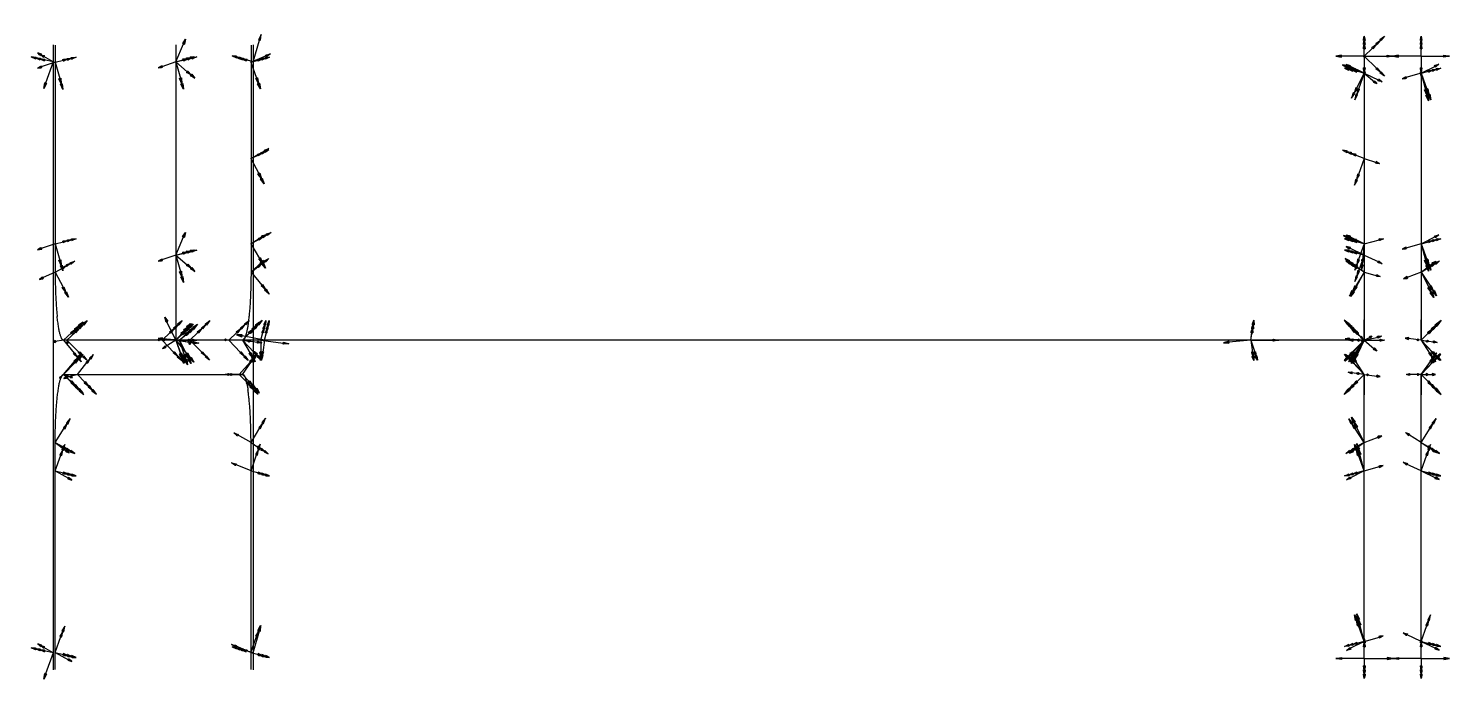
# Model space of a CAD drawing. Header units: millimetres. Extents: x -10382 to 13, y -147 to 180.
# Drawn here: x -10382 to -9881, y -113 to 116 of the extents above; entities that cross this region are included whole.
import ezdxf

# ---------------------------------------------------------------- set-up
doc = ezdxf.new("R2010")
doc.units = ezdxf.units.MM
for name, color, linetype in [('AutoDetect_10_32', 1, 'Continuous'), ('AutoDetect_10_33', 1, 'Continuous'), ('AutoDetect_10_45', 1, 'Continuous'), ('AutoDetect_10_54', 1, 'Continuous'), ('AutoDetect_11_49', 1, 'Continuous'), ('AutoDetect_12_40', 1, 'Continuous'), ('AutoDetect_13_28', 1, 'Continuous'), ('AutoDetect_13_29', 1, 'Continuous'), ('AutoDetect_13_43', 1, 'Continuous'), ('AutoDetect_13_52', 1, 'Continuous'), ('AutoDetect_14_27', 1, 'Continuous'), ('AutoDetect_14_42', 1, 'Continuous'), ('AutoDetect_14_51', 1, 'Continuous'), ('AutoDetect_17_35', 1, 'Continuous'), ('AutoDetect_17_38', 1, 'Continuous'), ('AutoDetect_17_47', 1, 'Continuous'), ('AutoDetect_18_34', 1, 'Continuous'), ('AutoDetect_18_37', 1, 'Continuous'), ('AutoDetect_18_46', 1, 'Continuous'), ('AutoDetect_24_31', 1, 'Continuous'), ('AutoDetect_25_30', 1, 'Continuous'), ('AutoDetect_42_53', 1, 'Continuous'), ('AutoDetect_43_44', 1, 'Continuous'), ('AutoDetect_44_50', 1, 'Continuous'), ('AutoDetect_45_41', 1, 'Continuous'), ('AutoDetect_9_36', 1, 'Continuous'), ('AutoDetect_9_39', 1, 'Continuous'), ('AutoDetect_9_48', 1, 'Continuous'), ('Rippe_ID_GUID_25C232F6_C413_4aef_BCF9_8C414AE4362A', 1, 'Continuous')]:
    doc.layers.add(name, color=color, linetype=linetype)

# ---------------------------------------------------------------- blocks, each defined once
blk = doc.blocks.new('Kontrollpunkt')
at = {"color": 0}
for q in [(0, 6), (8, 0), (0, 0, 4)]:
    blk.add_line((0, 0), q, dxfattribs=at)
for points in [[(0.25, 8, -0.25), (-0.25, 8, -0.25), (-0.25, 8, 0.25), (0, 10, 0), (-0.25, 8, -0.25), (0.25, 8, 0.25), (0, 10, 0), (0.25, 8, -0.25), (0.25, 8, 0.25), (-0.25, 8, 0.25)], [(0.25, 6, -0.25), (-0.25, 6, -0.25), (-0.25, 6, 0.25), (0, 8, 0), (-0.25, 6, -0.25), (0.25, 6, 0.25), (0, 8, 0), (0.25, 6, -0.25), (0.25, 6, 0.25), (-0.25, 6, 0.25)], [(0.25, 0.25, 4), (-0.25, 0.25, 4), (-0.25, -0.25, 4), (0, 0, 6), (-0.25, 0.25, 4), (0.25, -0.25, 4), (0, 0, 6), (0.25, 0.25, 4), (0.25, -0.25, 4), (-0.25, -0.25, 4)], [(0.25, 0.25, 6), (-0.25, 0.25, 6), (-0.25, -0.25, 6), (0, 0, 8), (-0.25, 0.25, 6), (0.25, -0.25, 6), (0, 0, 8), (0.25, 0.25, 6), (0.25, -0.25, 6), (-0.25, -0.25, 6)], [(0.25, 0.25, 8), (-0.25, 0.25, 8), (-0.25, -0.25, 8), (0, 0, 10), (-0.25, 0.25, 8), (0.25, -0.25, 8), (0, 0, 10), (0.25, 0.25, 8), (0.25, -0.25, 8), (-0.25, -0.25, 8)], [(8, 0.25, -0.25), (8, 0.25, 0.25), (8, -0.25, 0.25), (10, 0, 0), (8, 0.25, 0.25), (8, -0.25, -0.25), (10, 0, 0), (8, 0.25, -0.25), (8, -0.25, -0.25), (8, -0.25, 0.25)]]:
    blk.add_polyline3d(points, dxfattribs=at)

msp = doc.modelspace()

# ---------------------------------------------------------------- linework, layer by layer
at = {"layer": 'AutoDetect_10_32', "color": 1}
msp.add_line((-10306.9, 6, 107), (-10329.19, 6, -74.57), dxfattribs=at)
msp.add_rational_spline([(-10305.03, 11.47, 122.26), (-10305.84, 6, 115.61), (-10306.9, 6, 107)], [0.983348647737, 0.933394590947, 1], degree=2, dxfattribs=at)
at = {"layer": 'AutoDetect_10_33', "color": 1}
msp.add_line((-10330.42, 6, -84.57), (-10370.01, 6, -407), dxfattribs=at)
msp.add_rational_spline([(-10370.01, 6, -407), (-10371.37, 6, -418.05), (-10372.25, 14.4, -425.24)], [1, 0.839824021081, 0.854840519105], degree=2, dxfattribs=at)
at = {"layer": 'AutoDetect_10_45', "color": 1}
msp.add_line((-10303.95, 109.9, 131), (-10303.95, 30, 131), dxfattribs=at)
msp.add_rational_spline([(-10303.95, 30, 131), (-10303.95, 20.06, 131), (-10304.82, 13.03, 123.97), (-10304.92, 12.21, 123.15), (-10305.03, 11.47, 122.26)], [1, 0.923879532511, 1, 0.990484941564, 0.983348647737], degree=2, knots=[-0.8835729, -0.8835729, -0.8835729, -0.0981748, -0.0981748, 0, 0, 0], dxfattribs=at)
at = {"layer": 'AutoDetect_10_54', "color": 1}
msp.add_line((-10372.96, 109.9, -431), (-10372.96, 30, -431), dxfattribs=at)
msp.add_rational_spline([(-10372.96, 30, -431), (-10372.96, 21.13, -431), (-10372.25, 14.4, -425.24)], [1, 0.867282760325, 0.854840519105], degree=2, dxfattribs=at)
at = {"layer": 'AutoDetect_11_49', "color": 1}
msp.add_line((-10303.19, 110, 137.1), (-10303.19, -110, 137.1), dxfattribs=at)
at = {"layer": 'AutoDetect_12_40', "color": 1}
msp.add_line((-10373.71, 110, -437.1), (-10373.71, -110, -437.1), dxfattribs=at)
at = {"layer": 'AutoDetect_13_28', "color": 1}
msp.add_line((-9911.69, 6, 106.5), (-9911.69, 6, -75), dxfattribs=at)
at = {"layer": 'AutoDetect_13_28', "color": 1, "extrusion": (1, 0, 0)}
for start, end in [(134.4033, 178.8065), (178.8065, 180)]:
    msp.add_arc((30, 106.5, -9911.69), 24, start, end, dxfattribs=at)
at = {"layer": 'AutoDetect_13_29', "color": 1}
msp.add_line((-9911.69, 6, -85), (-9911.69, 6, -406.5), dxfattribs=at)
at = {"layer": 'AutoDetect_13_29', "color": 1, "extrusion": (1, 0, 0)}
for start, end in [(181.1935, 225.5967), (180, 181.1935)]:
    msp.add_arc((30, -406.5, -9911.69), 24, start, end, dxfattribs=at)
at = {"layer": 'AutoDetect_13_43', "color": 1}
msp.add_line((-9911.69, 106, 130.5), (-9911.69, 30, 130.5), dxfattribs=at)
at = {"layer": 'AutoDetect_13_43', "color": 1, "extrusion": (1, 0, 0)}
msp.add_arc((30, 106.5, -9911.69), 24, 90, 134.4033, dxfattribs=at)
at = {"layer": 'AutoDetect_13_52', "color": 1}
msp.add_line((-9911.69, 106, -430.5), (-9911.69, 30, -430.5), dxfattribs=at)
at = {"layer": 'AutoDetect_13_52', "color": 1, "extrusion": (-1, 0, 0)}
msp.add_arc((-30, -406.5, 9911.69), 24, 270, 314.4033, dxfattribs=at)
at = {"layer": 'AutoDetect_14_27', "color": 1}
msp.add_line((-9891.69, 6, -406.5), (-9891.69, 6, 106.5), dxfattribs=at)
at = {"layer": 'AutoDetect_14_27', "color": 1, "extrusion": (-1, 0, 0)}
for centre, start, end in [((-30, 106.5, 9891.69), 1.1935, 45.5967), ((-30, -406.5, 9891.69), 314.4033, 358.8065), ((-30, 106.5, 9891.69), 0, 1.1935), ((-30, -406.5, 9891.69), 358.8065, 0)]:
    msp.add_arc(centre, 24, start, end, dxfattribs=at)
at = {"layer": 'AutoDetect_14_42', "color": 1}
msp.add_line((-9891.69, 106, 130.5), (-9891.69, 30, 130.5), dxfattribs=at)
at = {"layer": 'AutoDetect_14_42', "color": 1, "extrusion": (1, 0, 0)}
msp.add_arc((30, 106.5, -9891.69), 24, 90, 134.4033, dxfattribs=at)
at = {"layer": 'AutoDetect_14_51', "color": 1}
msp.add_line((-9891.69, 106, -430.5), (-9891.69, 30, -430.5), dxfattribs=at)
at = {"layer": 'AutoDetect_14_51', "color": 1, "extrusion": (-1, 0, 0)}
msp.add_arc((-30, -406.5, 9891.69), 24, 270, 314.4033, dxfattribs=at)
at = {"layer": 'AutoDetect_17_35', "color": 1}
msp.add_line((-9911.69, -6, -406.5), (-9911.69, -6, 106.5), dxfattribs=at)
at = {"layer": 'AutoDetect_17_35', "color": 1, "extrusion": (1, 0, 0)}
for centre, start, end in [((-30, 106.5, -9911.69), 0, 1.1935), ((-30, -406.5, -9911.69), 358.8065, 0), ((-30, 106.5, -9911.69), 1.1935, 45.5967), ((-30, -406.5, -9911.69), 314.4033, 358.8065)]:
    msp.add_arc(centre, 24, start, end, dxfattribs=at)
at = {"layer": 'AutoDetect_17_38', "color": 1}
msp.add_line((-9911.69, -106, 130.5), (-9911.69, -30, 130.5), dxfattribs=at)
at = {"layer": 'AutoDetect_17_38', "color": 1, "extrusion": (-1, 0, 0)}
msp.add_arc((30, 106.5, 9911.69), 24, 90, 134.4033, dxfattribs=at)
at = {"layer": 'AutoDetect_17_47', "color": 1}
msp.add_line((-9911.69, -106, -430.5), (-9911.69, -30, -430.5), dxfattribs=at)
at = {"layer": 'AutoDetect_17_47', "color": 1, "extrusion": (1, 0, 0)}
msp.add_arc((-30, -406.5, -9911.69), 24, 270, 314.4033, dxfattribs=at)
at = {"layer": 'AutoDetect_18_34', "color": 1}
msp.add_line((-9891.69, -6, 106.5), (-9891.69, -6, -406.5), dxfattribs=at)
at = {"layer": 'AutoDetect_18_34', "color": 1, "extrusion": (-1, 0, 0)}
for centre, start, end in [((30, -406.5, 9891.69), 180, 181.1935), ((30, 106.5, 9891.69), 178.8065, 180), ((30, -406.5, 9891.69), 181.1935, 225.5967), ((30, 106.5, 9891.69), 134.4033, 178.8065)]:
    msp.add_arc(centre, 24, start, end, dxfattribs=at)
at = {"layer": 'AutoDetect_18_37', "color": 1}
msp.add_line((-9891.69, -106, 130.5), (-9891.69, -30, 130.5), dxfattribs=at)
at = {"layer": 'AutoDetect_18_37', "color": 1, "extrusion": (-1, 0, 0)}
msp.add_arc((30, 106.5, 9891.69), 24, 90, 134.4033, dxfattribs=at)
at = {"layer": 'AutoDetect_18_46', "color": 1}
msp.add_line((-9891.69, -106, -430.5), (-9891.69, -30, -430.5), dxfattribs=at)
at = {"layer": 'AutoDetect_18_46', "color": 1, "extrusion": (1, 0, 0)}
msp.add_arc((-30, -406.5, -9891.69), 24, 270, 314.4033, dxfattribs=at)
at = {"layer": 'AutoDetect_24_31', "color": 1}
msp.add_line((-9911.69, 6, -85), (-10330.47, 6, -85), dxfattribs=at)
at = {"layer": 'AutoDetect_25_30', "color": 1}
msp.add_line((-9911.69, 6, -75), (-10329.25, 6, -75), dxfattribs=at)
at = {"layer": 'AutoDetect_42_53', "color": 1}
msp.add_line((-10330.47, 110, -75), (-10330.47, 6, -75), dxfattribs=at)
at = {"layer": 'AutoDetect_43_44', "color": 1}
msp.add_line((-10330.47, 110, -85), (-10330.47, 6, -85), dxfattribs=at)
at = {"layer": 'AutoDetect_44_50', "color": 1}
msp.add_line((-9911.69, 106, -75), (-9911.69, 6, -75), dxfattribs=at)
at = {"layer": 'AutoDetect_45_41', "color": 1}
msp.add_line((-9911.69, 106, -85), (-9911.69, 6, -85), dxfattribs=at)
at = {"layer": 'AutoDetect_9_36', "color": 1}
msp.add_line((-10370.01, -6, -407), (-10306.9, -6, 107), dxfattribs=at)
for points, weights in [([(-10372.25, -14.4, -425.24), (-10371.37, -6, -418.05), (-10370.01, -6, -407)], [0.854840519105, 0.839824021081, 1]), ([(-10306.9, -6, 107), (-10305.84, -6, 115.61), (-10305.03, -11.47, 122.26)], [1, 0.933394590947, 0.983348647737])]:
    msp.add_rational_spline(points, weights, degree=2, dxfattribs=at)
at = {"layer": 'AutoDetect_9_39', "color": 1}
msp.add_line((-10303.95, -109.9, 131), (-10303.95, -30, 131), dxfattribs=at)
msp.add_rational_spline([(-10303.95, -30, 131), (-10303.95, -20.06, 131), (-10304.82, -13.03, 123.97), (-10304.92, -12.21, 123.15), (-10305.03, -11.47, 122.26)], [1, 0.923879532511, 1, 0.990484941564, 0.983348647737], degree=2, knots=[-3.1415927, -3.1415927, -3.1415927, -2.3561945, -2.3561945, -2.2580197, -2.2580197, -2.2580197], dxfattribs=at)
at = {"layer": 'AutoDetect_9_48', "color": 1}
msp.add_line((-10372.96, -109.9, -431), (-10372.96, -30, -431), dxfattribs=at)
msp.add_rational_spline([(-10372.96, -30, -431), (-10372.96, -21.13, -431), (-10372.25, -14.4, -425.24)], [1, 0.867282760325, 0.854840519105], degree=2, dxfattribs=at)

# ---------------------------------------------------------------- block references
at = {"layer": 'AutoDetect_10_32', "color": 1, "extrusion": (0.635818, 0.567276, 0.523387), "rotation": 62.83388506856051}
msp.add_blockref('Kontrollpunkt', (6881.06, 3968.35, -6603.11), dxfattribs=at)
at = {"layer": 'AutoDetect_10_32', "color": 1, "extrusion": (0.712339, 0.696364, 0.087467)}
for p, rotation in [((7222.29, 600.83, -7355.02), 95.97591426845123), ((7212.67, 711.63, -7335.41), 83.64617852491018)]:
    msp.add_blockref('Kontrollpunkt', p, dxfattribs=dict(at, rotation=rotation))
at = {"layer": 'AutoDetect_10_32', "color": 1, "extrusion": (0.598411, 0.650895, -0.467161), "rotation": 123.6175697402363}
msp.add_blockref('Kontrollpunkt', (7591.62, -3162.13, -6213.85), dxfattribs=at)
at = {"layer": 'AutoDetect_10_32', "color": 1, "extrusion": (0.688539, 0.704416, -0.172373), "rotation": 102.9540154751422}
msp.add_blockref('Kontrollpunkt', (7374.87, -1135.73, -7110.92), dxfattribs=at)
at = {"layer": 'AutoDetect_10_33', "color": 1, "extrusion": (0.693671, 0.650895, 0.308474), "rotation": 77.66276334161914}
msp.add_blockref('Kontrollpunkt', (7100.21, 1944.31, -7315.02), dxfattribs=at)
at = {"layer": 'AutoDetect_10_33', "color": 1, "extrusion": (0.712339, 0.696364, 0.087467)}
for p, rotation in [((7252.53, 252.61, -7416.64), 95.97591426845122), ((7229.11, 522.27, -7368.92), 83.64617852491018)]:
    msp.add_blockref('Kontrollpunkt', p, dxfattribs=dict(at, rotation=rotation))
at = {"layer": 'AutoDetect_10_33', "color": 1, "extrusion": (0.518959, 0.590437, -0.618115), "rotation": 132.7025559253008}
msp.add_blockref('Kontrollpunkt', (7763.22, -4279.2, -5305.25), dxfattribs=at)
at = {"layer": 'AutoDetect_10_45', "color": 1, "extrusion": (0.652542, 0.173648, -0.737587), "rotation": 84.0139084085727}
msp.add_blockref('Kontrollpunkt', (2750.18, -7236.3, -6802.35), dxfattribs=at)
at = {"layer": 'AutoDetect_10_45', "color": 1, "extrusion": (0.63144, 0.303096, -0.713734), "rotation": 87.63978467170564}
msp.add_blockref('Kontrollpunkt', (4522, -6516.67, -6578.61), dxfattribs=at)
at = {"layer": 'AutoDetect_10_45', "color": 1, "extrusion": (0.705332, 0.39707, -0.587233), "rotation": 88.08835547510037}
msp.add_blockref('Kontrollpunkt', (5089.59, -5155.17, -7328.75), dxfattribs=at)
at = {"layer": 'AutoDetect_10_45', "color": 1, "extrusion": (0.633144, 0.480465, -0.606863), "rotation": 86.31129412953611}
msp.add_blockref('Kontrollpunkt', (6252.69, -4866.09, -6588.97), dxfattribs=at)
at = {"layer": 'AutoDetect_10_54', "color": 1, "extrusion": (0.737587, 0.173648, 0.652542), "rotation": 93.79625248514641}
for p in [(2478.23, 6246.54, -7914.16), (2416.03, 6256.09, -7925.26)]:
    msp.add_blockref('Kontrollpunkt', p, dxfattribs=at)
at = {"layer": 'AutoDetect_10_54', "color": 1, "extrusion": (0.689426, 0.390731, 0.609935), "rotation": 87.18960114525538}
msp.add_blockref('Kontrollpunkt', (5140.65, 5153.72, -7402.55), dxfattribs=at)
at = {"layer": 'AutoDetect_11_49', "color": 1, "extrusion": (-0.606297, 0.173648, 0.776048), "rotation": 180}
for p in [(2736.87, -7622.47, 6371.24), (2936.84, -7578.03, 6335.12)]:
    msp.add_blockref('Kontrollpunkt', p, dxfattribs=at)
at = {"layer": 'AutoDetect_12_40', "color": 1, "extrusion": (-0.776048, 0.173648, -0.606297), "rotation": 10.89632874281041}
for p in [(2163.71, 5803.94, 8333.57), (2366.69, 5776.4, 8297.45)]:
    msp.add_blockref('Kontrollpunkt', p, dxfattribs=at)
at = {"layer": 'AutoDetect_13_28', "color": 1, "extrusion": (-0.578134, 0.578134, 0.575779), "rotation": 296.0287352918818}
msp.add_blockref('Kontrollpunkt', (7004.38, -4099.18, 5690.57), dxfattribs=at)
at = {"layer": 'AutoDetect_13_28', "color": 1, "extrusion": (-0.696364, 0.696364, 0.173648), "rotation": 270.0347945626857}
for p in [(7004.38, -1262.09, 6898.51), (7004.38, -1151.79, 6917.96)]:
    msp.add_blockref('Kontrollpunkt', p, dxfattribs=at)
at = {"layer": 'AutoDetect_13_28', "color": 1, "extrusion": (-0.705324, 0.703508, -0.087146), "rotation": 253.5172157549969}
msp.add_blockref('Kontrollpunkt', (6995.33, 718.52, 6985.85), dxfattribs=at)
at = {"layer": 'AutoDetect_13_28', "color": 1, "extrusion": (-0.654965, 0.646826, -0.390689), "rotation": 238.2970902319801}
msp.add_blockref('Kontrollpunkt', (6960.39, 2855.4, 6453.89), dxfattribs=at)
at = {"layer": 'AutoDetect_13_29', "color": 1, "extrusion": (-0.654965, 0.646826, 0.390689), "rotation": 291.0982895717643}
msp.add_blockref('Kontrollpunkt', (6960.39, -3131.56, 6336.68), dxfattribs=at)
at = {"layer": 'AutoDetect_13_29', "color": 1, "extrusion": (-0.696364, 0.696364, 0.173648), "rotation": 279.8510761165839}
msp.add_blockref('Kontrollpunkt', (7004.38, -1608.74, 6837.38), dxfattribs=at)
at = {"layer": 'AutoDetect_13_29', "color": 1, "extrusion": (-0.705798, 0.705798, 0.060806), "rotation": 274.7539202236683}
msp.add_blockref('Kontrollpunkt', (7004.38, -551.19, 6992.29), dxfattribs=at)
at = {"layer": 'AutoDetect_13_29', "color": 1, "extrusion": (-0.578134, 0.578134, -0.575779), "rotation": 240.067582641215}
msp.add_blockref('Kontrollpunkt', (7004.38, 3968.36, 5782.7), dxfattribs=at)
at = {"layer": 'AutoDetect_13_43', "color": 1, "extrusion": (-0.774135, 0.295958, -0.559575)}
for p, rotation in [((3446.06, 5308.78, 7629.55), 281.2998187468471), ((3474.08, 5302.78, 7620.67), 268.7528828081163)]:
    msp.add_blockref('Kontrollpunkt', p, dxfattribs=dict(at, rotation=rotation))
at = {"layer": 'AutoDetect_13_43', "color": 1, "extrusion": (-0.73407, 0.28662, -0.615622), "rotation": 246.0965216291152}
msp.add_blockref('Kontrollpunkt', (3567.74, 5795.74, 7207), dxfattribs=at)
at = {"layer": 'AutoDetect_13_43', "color": 1, "extrusion": (-0.675006, 0.477025, -0.562862), "rotation": 258.6763789257032}
msp.add_blockref('Kontrollpunkt', (5695.81, 4673.65, 6631.31), dxfattribs=at)
at = {"layer": 'AutoDetect_13_52', "color": 1, "extrusion": (-0.696364, 0.173648, 0.696364), "rotation": 261.8614270189084}
for p in [(2301.15, -7022.88, 6619.72), (2359.37, -7012.77, 6609.3)]:
    msp.add_blockref('Kontrollpunkt', p, dxfattribs=at)
at = {"layer": 'AutoDetect_13_52', "color": 1, "extrusion": (-0.650895, 0.390731, 0.650895), "rotation": 268.7304672588111}
msp.add_blockref('Kontrollpunkt', (5075.66, -5868.23, 6182.98), dxfattribs=at)
at = {"layer": 'AutoDetect_14_27', "color": 1, "extrusion": (0.654965, 0.646826, 0.390689), "rotation": 63.315109171131}
msp.add_blockref('Kontrollpunkt', (6954.88, 2373.39, -6633.83), dxfattribs=at)
at = {"layer": 'AutoDetect_14_27', "color": 1, "extrusion": (0.705324, 0.703508, 0.087146), "rotation": 83.53772313014413}
msp.add_blockref('Kontrollpunkt', (6989.71, 204.51, -7008.08), dxfattribs=at)
at = {"layer": 'AutoDetect_14_27', "color": 1, "extrusion": (0.654965, 0.646826, -0.390689), "rotation": 116.6848909494969}
msp.add_blockref('Kontrollpunkt', (6954.88, -2649.55, -6516.63), dxfattribs=at)
at = {"layer": 'AutoDetect_14_27', "color": 1, "extrusion": (0.696364, 0.696364, -0.173648), "rotation": 102.7514069217628}
for p in [(6998.72, -1118.32, -6900.88), (6998.72, -1575.27, -6820.31)]:
    msp.add_blockref('Kontrollpunkt', p, dxfattribs=at)
at = {"layer": 'AutoDetect_14_42', "color": 1, "extrusion": (0.696364, 0.173648, -0.696364), "rotation": 81.23480636810187}
for p in [(2490.37, -6573.04, -6961.73), (2432.15, -6583.15, -6972.15)]:
    msp.add_blockref('Kontrollpunkt', p, dxfattribs=at)
at = {"layer": 'AutoDetect_14_42', "color": 1, "extrusion": (0.650895, 0.390731, -0.650895), "rotation": 86.34572295680395}
msp.add_blockref('Kontrollpunkt', (5116.81, -5411.08, -6511.67), dxfattribs=at)
at = {"layer": 'AutoDetect_14_51', "color": 1, "extrusion": (0.696364, 0.173648, 0.696364), "rotation": 91.41777319695939}
for p in [(2490.37, 6357.74, -7170.64), (2432.15, 6367.85, -7181.05)]:
    msp.add_blockref('Kontrollpunkt', p, dxfattribs=at)
at = {"layer": 'AutoDetect_14_51', "color": 1, "extrusion": (0.650895, 0.390731, 0.650895), "rotation": 83.40411446479465}
msp.add_blockref('Kontrollpunkt', (5116.81, 5183.33, -6706.94), dxfattribs=at)
at = {"layer": 'AutoDetect_17_35', "color": 1, "extrusion": (-0.654965, -0.646826, -0.390689), "rotation": 116.6848909494968}
msp.add_blockref('Kontrollpunkt', (-6960.39, 2855.4, 6453.89), dxfattribs=at)
at = {"layer": 'AutoDetect_17_35', "color": 1, "extrusion": (-0.696364, -0.696364, -0.173648), "rotation": 102.7514069217628}
for p in [(-7004.38, 1313.3, 6889.48), (-7004.38, 856.35, 6970.05)]:
    msp.add_blockref('Kontrollpunkt', p, dxfattribs=at)
at = {"layer": 'AutoDetect_17_35', "color": 1, "extrusion": (-0.705324, -0.703508, 0.087146), "rotation": 83.53772313014413}
msp.add_blockref('Kontrollpunkt', (-6995.33, -1017.38, 6959.7), dxfattribs=at)
at = {"layer": 'AutoDetect_17_35', "color": 1, "extrusion": (-0.654965, -0.646826, 0.390689), "rotation": 63.31510917113097}
msp.add_blockref('Kontrollpunkt', (-6960.39, -3131.56, 6336.68), dxfattribs=at)
at = {"layer": 'AutoDetect_17_38', "color": 1, "extrusion": (-0.650895, -0.390731, -0.650895), "rotation": 86.34572295680395}
msp.add_blockref('Kontrollpunkt', (-5075.66, 5640.48, 6378.25), dxfattribs=at)
at = {"layer": 'AutoDetect_17_38', "color": 1, "extrusion": (-0.696364, -0.173648, -0.696364), "rotation": 81.23480636810187}
for p in [(-2359.37, 6797.46, 6818.21), (-2301.15, 6807.57, 6828.63)]:
    msp.add_blockref('Kontrollpunkt', p, dxfattribs=at)
at = {"layer": 'AutoDetect_17_47', "color": 1, "extrusion": (-0.650895, -0.390731, 0.650895), "rotation": 83.40411446479465}
msp.add_blockref('Kontrollpunkt', (-5075.66, -5868.23, 6182.98), dxfattribs=at)
at = {"layer": 'AutoDetect_17_47', "color": 1, "extrusion": (-0.696364, -0.173648, 0.696364), "rotation": 91.41777319695939}
for p in [(-2359.37, -7012.77, 6609.3), (-2301.15, -7022.88, 6619.72)]:
    msp.add_blockref('Kontrollpunkt', p, dxfattribs=at)
at = {"layer": 'AutoDetect_18_34', "color": 1, "extrusion": (0.654965, -0.646826, -0.390689), "rotation": 248.9017103303349}
msp.add_blockref('Kontrollpunkt', (-6954.88, -2649.55, -6516.63), dxfattribs=at)
at = {"layer": 'AutoDetect_18_34', "color": 1, "extrusion": (0.705324, -0.703508, -0.087146), "rotation": 265.0322242416921}
msp.add_blockref('Kontrollpunkt', (-6989.71, -503.37, -6981.94), dxfattribs=at)
at = {"layer": 'AutoDetect_18_34', "color": 1, "extrusion": (0.654965, -0.646826, 0.390689), "rotation": 291.0982895717643}
msp.add_blockref('Kontrollpunkt', (-6954.88, 2373.39, -6633.83), dxfattribs=at)
at = {"layer": 'AutoDetect_18_34', "color": 1, "extrusion": (0.696364, -0.696364, 0.173648), "rotation": 279.8510761165839}
for p in [(-6998.72, 822.87, -6952.98), (-6998.72, 1279.82, -6872.4)]:
    msp.add_blockref('Kontrollpunkt', p, dxfattribs=at)
at = {"layer": 'AutoDetect_18_37', "color": 1, "extrusion": (0.650895, -0.390731, -0.650895), "rotation": 271.2695327411889}
msp.add_blockref('Kontrollpunkt', (-5116.81, -5411.08, -6511.67), dxfattribs=at)
at = {"layer": 'AutoDetect_18_37', "color": 1, "extrusion": (0.696364, -0.173648, -0.696364), "rotation": 278.1385729810916}
for p in [(-2432.15, -6583.15, -6972.15), (-2490.37, -6573.04, -6961.73)]:
    msp.add_blockref('Kontrollpunkt', p, dxfattribs=at)
at = {"layer": 'AutoDetect_18_46', "color": 1, "extrusion": (0.650895, -0.390731, 0.650895), "rotation": 268.7304672588111}
msp.add_blockref('Kontrollpunkt', (-5116.81, 5183.33, -6706.94), dxfattribs=at)
at = {"layer": 'AutoDetect_18_46', "color": 1, "extrusion": (0.696364, -0.173648, 0.696364), "rotation": 261.8614270189084}
for p in [(-2432.15, 6367.85, -7181.05), (-2490.37, 6357.74, -7170.64)]:
    msp.add_blockref('Kontrollpunkt', p, dxfattribs=at)
at = {"layer": 'AutoDetect_24_31', "color": 1, "extrusion": (0.550245, 0.590437, -0.590437), "rotation": 129.6353242616417}
msp.add_blockref('Kontrollpunkt', (7561.52, -4224.45, -5630.56), dxfattribs=at)
at = {"layer": 'AutoDetect_24_31', "color": 1, "extrusion": (0.173648, 0.696364, -0.696364), "rotation": 170.7051341399284}
msp.add_blockref('Kontrollpunkt', (9995.86, -1792.46, -1725.29), dxfattribs=at)
at = {"layer": 'AutoDetect_24_31', "color": 1, "extrusion": (0.102947, 0.70335, -0.70335), "rotation": 168.2446024392865}
msp.add_blockref('Kontrollpunkt', (9847.64, -1069.94, -960.49), dxfattribs=at)
at = {"layer": 'AutoDetect_24_31', "color": 1, "extrusion": (-0.575779, 0.578134, -0.578134), "rotation": 239.8648347175701}
msp.add_blockref('Kontrollpunkt', (7018.68, 3976.75, 5759.55), dxfattribs=at)
at = {"layer": 'AutoDetect_25_30', "color": 1, "extrusion": (0.596989, 0.504253, 0.623965), "rotation": 58.04621180928638}
msp.add_blockref('Kontrollpunkt', (6669.81, 4862.69, -6210.22), dxfattribs=at)
at = {"layer": 'AutoDetect_25_30', "color": 1, "extrusion": (0.173648, 0.696364, 0.696364), "rotation": 4.152866942558885}
msp.add_blockref('Kontrollpunkt', (9994.68, 1677.43, -1836.49), dxfattribs=at)
at = {"layer": 'AutoDetect_25_30', "color": 1, "extrusion": (0.108507, 0.702932, 0.702932), "rotation": 19.717194361216}
msp.add_blockref('Kontrollpunkt', (9836.11, 1009.67, -1128.32), dxfattribs=at)
at = {"layer": 'AutoDetect_25_30', "color": 1, "extrusion": (-0.575779, 0.578134, 0.578134), "rotation": 296.2739988100578}
msp.add_blockref('Kontrollpunkt', (7018.68, -4107.3, 5667.05), dxfattribs=at)
at = {"layer": 'AutoDetect_42_53', "color": 1, "extrusion": (0.737587, 0.173648, 0.652542), "rotation": 93.79625248514641}
for p in [(2468.58, 6489.29, -7650.5), (2402.39, 6499.46, -7662.31)]:
    msp.add_blockref('Kontrollpunkt', p, dxfattribs=at)
at = {"layer": 'AutoDetect_42_53', "color": 1, "extrusion": (0.612358, 0.575779, 0.541753), "rotation": 83.57344082233656}
msp.add_blockref('Kontrollpunkt', (7080.86, 4012, -6363.12), dxfattribs=at)
at = {"layer": 'AutoDetect_43_44', "color": 1, "extrusion": (0.652542, 0.173648, -0.737587), "rotation": 46.96524110541647}
for p in [(2757.09, -7401.03, -6660.31), (2691.38, -7413.93, -6672.12)]:
    msp.add_blockref('Kontrollpunkt', p, dxfattribs=at)
at = {"layer": 'AutoDetect_43_44', "color": 1, "extrusion": (0.541753, 0.575779, -0.612358), "rotation": 32.59293435677409}
msp.add_blockref('Kontrollpunkt', (7527.78, -4399.44, -5541.05), dxfattribs=at)
at = {"layer": 'AutoDetect_44_50', "color": 1, "extrusion": (-0.696364, 0.173648, 0.696364), "rotation": 261.8614270189084}
for p in [(2301.15, -6767.74, 6867.28), (2363.25, -6756.96, 6856.17)]:
    msp.add_blockref('Kontrollpunkt', p, dxfattribs=at)
at = {"layer": 'AutoDetect_44_50', "color": 1, "extrusion": (-0.578134, 0.575779, 0.578134), "rotation": 272.2216289250221}
msp.add_blockref('Kontrollpunkt', (6990.04, -4123.83, 5690.38), dxfattribs=at)
at = {"layer": 'AutoDetect_45_41', "color": 1, "extrusion": (-0.696364, 0.173648, -0.696364), "rotation": 278.1385729810916}
for p in [(2301.15, 6652.91, 6978.7), (2363.25, 6642.13, 6967.59)]:
    msp.add_blockref('Kontrollpunkt', p, dxfattribs=at)
at = {"layer": 'AutoDetect_45_41', "color": 1, "extrusion": (-0.578134, 0.575779, -0.578134), "rotation": 267.7783710749779}
msp.add_blockref('Kontrollpunkt', (6990.04, 3993.28, 5782.88), dxfattribs=at)
at = {"layer": 'AutoDetect_9_36', "color": 1, "extrusion": (0.709787, -0.704416, 0.000638213), "rotation": 258.8487649654072}
msp.add_blockref('Kontrollpunkt', (-7309.06, -402.31, -7356.53), dxfattribs=at)
at = {"layer": 'AutoDetect_9_36', "color": 1, "extrusion": (0.693671, -0.650895, 0.308474), "rotation": 278.2258697123279}
msp.add_blockref('Kontrollpunkt', (-7100.21, 1944.31, -7315.02), dxfattribs=at)
at = {"layer": 'AutoDetect_9_36', "color": 1, "extrusion": (0.670004, -0.696364, -0.257239)}
for p, rotation in [((-7473.43, -2202.48, -6846.02), 243.497948377902), ((-7432.34, -1743.57, -6927.27), 255.031496343549)]:
    msp.add_blockref('Kontrollpunkt', p, dxfattribs=dict(at, rotation=rotation))
at = {"layer": 'AutoDetect_9_36', "color": 1, "extrusion": (0.598411, -0.650895, -0.467161), "rotation": 243.0633698887552}
msp.add_blockref('Kontrollpunkt', (-7591.62, -3162.13, -6213.85), dxfattribs=at)
at = {"layer": 'AutoDetect_9_39', "color": 1, "extrusion": (0.609935, -0.390731, -0.689426), "rotation": 267.6798008777249}
msp.add_blockref('Kontrollpunkt', (-5583.41, -5875.63, -6363.33), dxfattribs=at)
at = {"layer": 'AutoDetect_9_39', "color": 1, "extrusion": (0.652542, -0.173648, -0.737587), "rotation": 275.8194306992191}
for p in [(-2688.43, -7248.42, -6813.44), (-2750.18, -7236.3, -6802.35)]:
    msp.add_blockref('Kontrollpunkt', p, dxfattribs=at)
at = {"layer": 'AutoDetect_9_48', "color": 1, "extrusion": (0.689426, -0.390731, 0.609935), "rotation": 265.4791685000862}
msp.add_blockref('Kontrollpunkt', (-5140.65, 5153.72, -7402.55), dxfattribs=at)
at = {"layer": 'AutoDetect_9_48', "color": 1, "extrusion": (0.737587, -0.173648, 0.652542), "rotation": 259.7535847159709}
for p in [(-2416.03, 6256.09, -7925.26), (-2478.23, 6246.54, -7914.16)]:
    msp.add_blockref('Kontrollpunkt', p, dxfattribs=at)
at = {"layer": 'Rippe_ID_GUID_25C232F6_C413_4aef_BCF9_8C414AE4362A', "color": 2, "extrusion": (0, 0.707107, 0.707107)}
for p in [(9911.69, -379.36, -229.46), (9891.69, -379.36, -229.46)]:
    msp.add_blockref('Kontrollpunkt', p, dxfattribs=at)
at = {"layer": 'Rippe_ID_GUID_25C232F6_C413_4aef_BCF9_8C414AE4362A', "color": 2, "extrusion": (0.707107, 0.707107, 0), "rotation": 90}
for p in [(7083.57, -85, -6933.67), (7083.57, -75, -6933.67)]:
    msp.add_blockref('Kontrollpunkt', p, dxfattribs=at)
at = {"layer": 'Rippe_ID_GUID_25C232F6_C413_4aef_BCF9_8C414AE4362A', "color": 2, "extrusion": (0, 0.707107, -0.707107), "rotation": 180}
for p in [(9911.69, 167.23, -17.32), (9891.69, 167.23, -17.32)]:
    msp.add_blockref('Kontrollpunkt', p, dxfattribs=at)
at = {"layer": 'Rippe_ID_GUID_25C232F6_C413_4aef_BCF9_8C414AE4362A', "color": 2, "extrusion": (0, -0.707107, -0.707107), "rotation": 180}
for p in [(-9911.69, 167.23, -17.32), (-9891.69, 167.23, -17.32)]:
    msp.add_blockref('Kontrollpunkt', p, dxfattribs=at)
at = {"layer": 'Rippe_ID_GUID_25C232F6_C413_4aef_BCF9_8C414AE4362A', "color": 2, "extrusion": (0, -0.707107, 0.707107)}
for p in [(-9911.69, -379.36, -229.46), (-9891.69, -379.36, -229.46)]:
    msp.add_blockref('Kontrollpunkt', p, dxfattribs=at)

doc.saveas('drawing.dxf')
